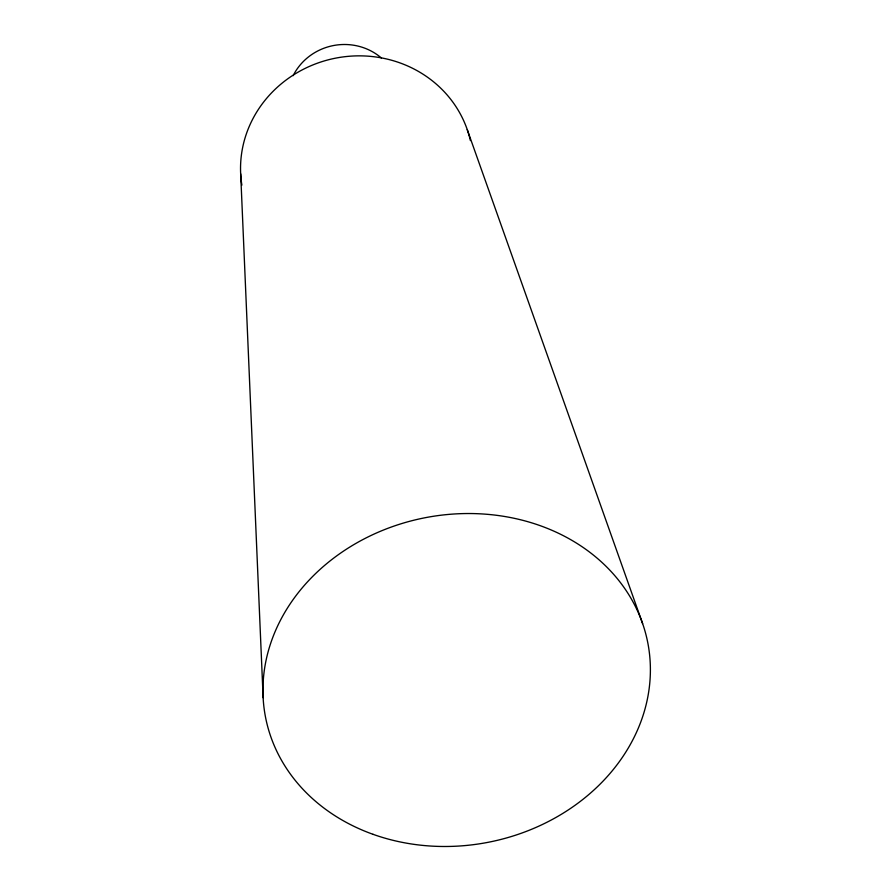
<?xml version="1.0" encoding="UTF-8"?>
<svg xmlns="http://www.w3.org/2000/svg" width="891" height="891" viewBox="0 0 891 891"><rect width="100%" height="100%" fill="white"/><g stroke="black" fill="none" stroke-linecap="round" stroke-linejoin="round"><path stroke-width="1.34" d="M467.24 129.596L642.611 623.6M240.681 173.834L263.135 697.664M293.139 75.679A56.144 53.772 -11 0 1 381.404 58.004M241.873 185.128A116.465 110.038 -11 0 1 335.707 58.127A116.465 110.038 -11 0 1 470.392 140.566M372.995 834.299A194.717 165.314 -11 0 0 649.817 657.023A194.717 165.314 -11 0 0 347.178 548.711A194.717 165.314 -11 0 0 372.995 834.299"/></g></svg>
